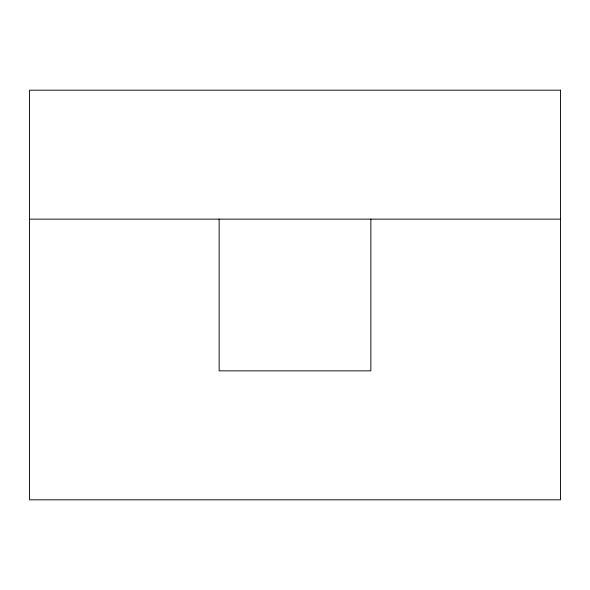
<?xml version="1.0" encoding="UTF-8"?>
<svg xmlns="http://www.w3.org/2000/svg" width="590" height="590" viewBox="0 0 590 590"><rect width="100%" height="100%" fill="white"/><g stroke="black" fill="none" stroke-linecap="round" stroke-linejoin="round"><path stroke-width="0.89" d="M29.5 219.141L560.5 219.141M370.859 219.141L370.859 370.859L219.141 370.859L219.141 219.141M560.5 90.189L29.5 90.189L29.5 499.811L560.5 499.811L560.5 90.189"/></g></svg>
